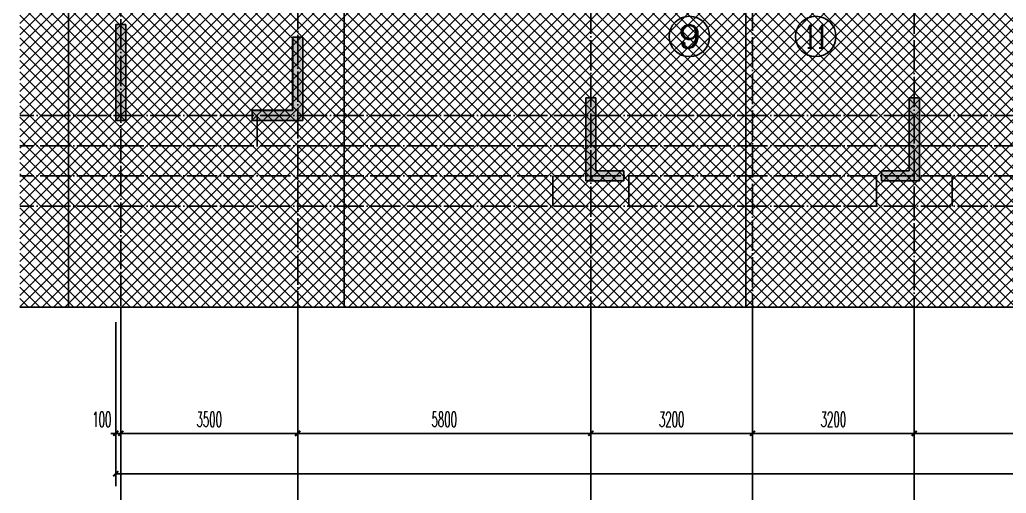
# Model space of a CAD drawing. Extents: x 27938 to 1507990, y 110129 to 923079.
# Drawn here: x 600809 to 620329, y 580436 to 589820 of the extents above; entities that cross this region are included whole.
import ezdxf
from ezdxf.enums import TextEntityAlignment as Align
from ezdxf.xclip import XClip

# ---------------------------------------------------------------- set-up
doc = ezdxf.new("R2010")
doc.units = 0
doc.header["$LTSCALE"] = 1000
doc.header["$MEASUREMENT"] = 0
doc.header["$XCLIPFRAME"] = 0
doc.linetypes.add('DOTE', pattern=[2.42, 2, -0.2, 0.02, -0.2])
for name, color, linetype in [('AXIS', 3, 'Continuous'), ('AXIS_TEXT', 7, 'Continuous'), ('COLUMN', 9, 'Continuous'), ('DOTE', 1, 'Continuous'), ('PUB_HATCH', 8, 'Continuous')]:
    doc.layers.add(name, color=color, linetype=linetype)
doc.layers.add('填充', color=251, linetype='Continuous', lineweight=5)
doc.styles.add('_TCH_AXIS', font='COMPLEX', dxfattribs={"bigfont": 'GBCBIG'})
doc.styles.add('_TCH_DIM_T3', font='SIMPLEX.shx', dxfattribs={"width": 0.494118, "bigfont": 'GBCBIG.shx'})
doc.styles.add('COMPLEX', font='COMPLEX')
doc.dimstyles.new('_TCH_ARCH&&100', dxfattribs={"dimtxt": 297.5, "dimasz": 100, "dimexe": 250, "dimexo": 300, "dimgap": 126.25, "dimtad": 1, "dimdec": 0, "dimzin": 0, "dimdsep": 46, "dimtxsty": '_TCH_DIM_T3', "dimblk": 'ARCHTICK', "dimcen": 0.09, "dimclrt": 4, "dimazin": 2, "dimtfac": 1, "dimtdec": 0, "dimtix": 1, "dimtmove": 2, "dimatfit": 3, "dimfxl": 100, "dimtolj": 1, "dimtzin": 0, "dimarcsym": 0})

# ---------------------------------------------------------------- blocks, each defined once
blk = doc.blocks.new('GFDGFSDFGD')
at = {"layer": 'PUB_HATCH'}
for points in [[(420517, 367424), (420517, 365524), (420717, 365524), (420717, 367424)], [(423217, 365524), (424217, 365524), (424217, 367174), (424017, 367174), (424017, 365724), (423217, 365724)], [(430567, 364324), (430567, 364524), (430017, 364524), (430017, 365974), (429817, 365974), (429817, 364324)], [(435667, 364324), (436417, 364324), (436417, 365974), (436217, 365974), (436217, 364524), (435667, 364524)]]:
    blk.add_hatch(color=256, dxfattribs=at).paths.add_polyline_path(points)
at = {"layer": 'COLUMN', "color": 6}
for p, q in [((420517, 367424), (420517, 365524)), ((420717, 367424), (420517, 367424)), ((420717, 365524), (420717, 367424)), ((424217, 367174), (424017, 367174)), ((424017, 367174), (424017, 365724)), ((424217, 365524), (424217, 367174)), ((430017, 365974), (429817, 365974)), ((429817, 365974), (429817, 364324)), ((430017, 364524), (430017, 365974)), ((436417, 365974), (436217, 365974)), ((436217, 365974), (436217, 364524)), ((436417, 364324), (436417, 365974)), ((424017, 365724), (423217, 365724)), ((423217, 365724), (423217, 365524)), ((420517, 365524), (420717, 365524)), ((423217, 365524), (424217, 365524)), ((430567, 364524), (430017, 364524)), ((430567, 364324), (430567, 364524)), ((436217, 364524), (435667, 364524)), ((435667, 364524), (435667, 364324)), ((429817, 364324), (430567, 364324)), ((435667, 364324), (436417, 364324))]:
    blk.add_line(p, q, dxfattribs=at)
blk = doc.blocks.new('A$C74D73064')
at = {"layer": '填充'}
h = blk.add_hatch(dxfattribs=at)
h.set_pattern_fill('ANSI37', color=196, scale=100, style=0)
h.set_pattern_definition([(45, (-58932.6, 57522.26), (-112.2532, 112.2532), []), (135, (-58932.6, 57522.26), (-112.2532, -112.2532), [])])
h.paths.add_polyline_path([(117713, 26673.6), (117713, 25173.6), (115163, 25173.6), (115163, 23323.6), (112162.9, 23323.6), (112162.9, 21073.6), (113013, 21073.6), (113013, 17373.6), (117763, 17373.5), (117763, 16673.6), (120663, 16673.6), (120663, 18773.7), (120813, 18773.5), (120813, 20673.7), (120813, 20673.8), (120813, 26673.6)], flags=16)
h.paths.add_polyline_path([(122063.1, 24973.8), (120813, 24973.8), (120813, 26673.8), (122063.1, 26673.8)])
h.paths.add_polyline_path([(104713, 29573.6), (158713, 29573.6), (158713, 10073.6), (104713, 10073.6)])
at = {"color": 3}
blk.add_lwpolyline([(104713, 29573.6), (158713, 29573.6), (158713, 10073.6), (104713, 10073.6)], close=True, dxfattribs=at)
at = {"layer": 'DOTE', "color": 5}
for p, q in [((105680, 54519.3), (105680, 3986.3)), ((111130, 54519.3), (111130, 3986.3)), ((119080, 54519.3), (119080, 3986.3))]:
    blk.add_line(p, q, dxfattribs=at)
blk.add_blockref('GFDGFSDFGD', (-313903.5, -351750.1))
blk = doc.blocks.new('HFHFTHFD')
at = {"layer": 'DOTE', "color": 0, "linetype": 'DOTE', "ltscale": 0.3}
for p, q in [((420617, 612949), (420617, 593449)), ((429917, 604549), (429917, 593449)), ((436316, 604549), (436317, 593449)), ((424117, 601749), (424117, 593449)), ((433117, 600249), (433117, 593449)), ((472617, 597249), (418617, 597249)), ((423317, 597249), (423317, 596649)), ((472617, 596649), (418617, 596649)), ((472617, 596049), (418617, 596049)), ((429167, 596049), (429167, 595449)), ((430667, 596049), (430667, 595449)), ((435567, 596049), (435567, 595449)), ((437067, 596049), (437067, 595449)), ((472617, 595449), (418617, 595449))]:
    blk.add_line(p, q, dxfattribs=at)
blk = doc.blocks.new('_ArchTick')
at = {"color": 0, "linetype": 'ByBlock', "const_width": 0.4}
blk.add_lwpolyline([(-0.5, -0.5), (0.5, 0.5)], dxfattribs=at)
blk = doc.blocks.new('*D381')
at = {"layer": 'AXIS', "color": 0, "lineweight": -2}
for p, q in [((602709, 583824), (602709, 581374)), ((602809, 583824), (602809, 581374)), ((602709, 581624), (602609, 581624)), ((602709, 581624), (602809, 581624)), ((602809, 581624), (602909, 581624))]:
    blk.add_line(p, q, dxfattribs=at)
at = {"layer": 'Defpoints', "color": 0}
for p in [(602709, 584124), (602809, 584124), (602809, 581624)]:
    blk.add_point(p, dxfattribs=at)
at = {"layer": 'AXIS', "color": 0, "lineweight": -2, "xscale": 100, "yscale": 100, "zscale": 100}
blk.add_blockref('_ArchTick', (602709, 581624), dxfattribs=at)
at = {"layer": 'AXIS', "color": 0, "lineweight": -2, "xscale": 100, "yscale": 100, "zscale": 100, "rotation": 180}
blk.add_blockref('_ArchTick', (602809, 581624), dxfattribs=at)
at = {"layer": 'AXIS', "color": 4, "insert": (602434, 581899), "char_height": 297.5, "attachment_point": 5, "style": '_TCH_DIM_T3'}
blk.add_mtext('\\A1;100', dxfattribs=at)
blk = doc.blocks.new('*D382')
at = {"layer": 'AXIS', "color": 0, "lineweight": -2}
for p, q in [((602809, 583824), (602809, 581374)), ((606309, 583824), (606309, 581374)), ((602809, 581624), (606309, 581624))]:
    blk.add_line(p, q, dxfattribs=at)
at = {"layer": 'Defpoints', "color": 0}
for p in [(602809, 584124), (606309, 584124), (606309, 581624)]:
    blk.add_point(p, dxfattribs=at)
at = {"layer": 'AXIS', "color": 0, "lineweight": -2, "xscale": 100, "yscale": 100, "zscale": 100, "rotation": 180}
blk.add_blockref('_ArchTick', (602809, 581624), dxfattribs=at)
at = {"layer": 'AXIS', "color": 0, "lineweight": -2, "xscale": 100, "yscale": 100, "zscale": 100}
blk.add_blockref('_ArchTick', (606309, 581624), dxfattribs=at)
at = {"layer": 'AXIS', "color": 4, "insert": (604559, 581899), "char_height": 297.5, "attachment_point": 5, "style": '_TCH_DIM_T3'}
blk.add_mtext('\\A1;3500', dxfattribs=at)
blk = doc.blocks.new('*D383')
at = {"layer": 'AXIS', "color": 0, "lineweight": -2}
for p, q in [((606309, 583824), (606309, 581374)), ((612109, 583824), (612109, 581374)), ((606309, 581624), (612109, 581624))]:
    blk.add_line(p, q, dxfattribs=at)
at = {"layer": 'Defpoints', "color": 0}
for p in [(606309, 584124), (612109, 584124), (612109, 581624)]:
    blk.add_point(p, dxfattribs=at)
at = {"layer": 'AXIS', "color": 0, "lineweight": -2, "xscale": 100, "yscale": 100, "zscale": 100, "rotation": 180}
blk.add_blockref('_ArchTick', (606309, 581624), dxfattribs=at)
at = {"layer": 'AXIS', "color": 0, "lineweight": -2, "xscale": 100, "yscale": 100, "zscale": 100}
blk.add_blockref('_ArchTick', (612109, 581624), dxfattribs=at)
at = {"layer": 'AXIS', "color": 4, "insert": (609209, 581899), "char_height": 297.5, "attachment_point": 5, "style": '_TCH_DIM_T3'}
blk.add_mtext('\\A1;5800', dxfattribs=at)
blk = doc.blocks.new('*D384')
at = {"layer": 'AXIS', "color": 0, "lineweight": -2}
for p, q in [((612109, 583824), (612109, 581374)), ((615309, 583824), (615309, 581374)), ((612109, 581624), (615309, 581624))]:
    blk.add_line(p, q, dxfattribs=at)
at = {"layer": 'Defpoints', "color": 0}
for p in [(612109, 584124), (615309, 584124), (615309, 581624)]:
    blk.add_point(p, dxfattribs=at)
at = {"layer": 'AXIS', "color": 0, "lineweight": -2, "xscale": 100, "yscale": 100, "zscale": 100, "rotation": 180}
blk.add_blockref('_ArchTick', (612109, 581624), dxfattribs=at)
at = {"layer": 'AXIS', "color": 0, "lineweight": -2, "xscale": 100, "yscale": 100, "zscale": 100}
blk.add_blockref('_ArchTick', (615309, 581624), dxfattribs=at)
at = {"layer": 'AXIS', "color": 4, "insert": (613709, 581899), "char_height": 297.5, "attachment_point": 5, "style": '_TCH_DIM_T3'}
blk.add_mtext('\\A1;3200', dxfattribs=at)
blk = doc.blocks.new('*D385')
at = {"layer": 'AXIS', "color": 0, "lineweight": -2}
for p, q in [((615309, 583824), (615309, 581374)), ((618509, 583824), (618509, 581374)), ((615309, 581624), (618509, 581624))]:
    blk.add_line(p, q, dxfattribs=at)
at = {"layer": 'Defpoints', "color": 0}
for p in [(615309, 584124), (618509, 584124), (618509, 581624)]:
    blk.add_point(p, dxfattribs=at)
at = {"layer": 'AXIS', "color": 0, "lineweight": -2, "xscale": 100, "yscale": 100, "zscale": 100, "rotation": 180}
blk.add_blockref('_ArchTick', (615309, 581624), dxfattribs=at)
at = {"layer": 'AXIS', "color": 0, "lineweight": -2, "xscale": 100, "yscale": 100, "zscale": 100}
blk.add_blockref('_ArchTick', (618509, 581624), dxfattribs=at)
at = {"layer": 'AXIS', "color": 4, "insert": (616909, 581899), "char_height": 297.5, "attachment_point": 5, "style": '_TCH_DIM_T3'}
blk.add_mtext('\\A1;3200', dxfattribs=at)
blk = doc.blocks.new('*D386')
at = {"layer": 'AXIS', "color": 0, "lineweight": -2}
for p, q in [((618509, 583824), (618509, 581374)), ((624309, 583824), (624309, 581374)), ((618509, 581624), (624309, 581624))]:
    blk.add_line(p, q, dxfattribs=at)
at = {"layer": 'Defpoints', "color": 0}
for p in [(618509, 584124), (624309, 584124), (624309, 581624)]:
    blk.add_point(p, dxfattribs=at)
at = {"layer": 'AXIS', "color": 0, "lineweight": -2, "xscale": 100, "yscale": 100, "zscale": 100, "rotation": 180}
blk.add_blockref('_ArchTick', (618509, 581624), dxfattribs=at)
at = {"layer": 'AXIS', "color": 0, "lineweight": -2, "xscale": 100, "yscale": 100, "zscale": 100}
blk.add_blockref('_ArchTick', (624309, 581624), dxfattribs=at)
at = {"layer": 'AXIS', "color": 4, "insert": (621409, 581899), "char_height": 297.5, "attachment_point": 5, "style": '_TCH_DIM_T3'}
blk.add_mtext('\\A1;5800', dxfattribs=at)
blk = doc.blocks.new('*D388')
at = {"layer": 'AXIS', "color": 0, "lineweight": -2}
for p, q in [((602709, 583824), (602709, 580574)), ((652909, 583824), (652909, 580574)), ((602709, 580824), (652909, 580824))]:
    blk.add_line(p, q, dxfattribs=at)
at = {"layer": 'Defpoints', "color": 0}
for p in [(602709, 584124), (652909, 584124), (652909, 580824)]:
    blk.add_point(p, dxfattribs=at)
at = {"layer": 'AXIS', "color": 0, "lineweight": -2, "xscale": 100, "yscale": 100, "zscale": 100, "rotation": 180}
blk.add_blockref('_ArchTick', (602709, 580824), dxfattribs=at)
at = {"layer": 'AXIS', "color": 0, "lineweight": -2, "xscale": 100, "yscale": 100, "zscale": 100}
blk.add_blockref('_ArchTick', (652909, 580824), dxfattribs=at)
at = {"layer": 'AXIS', "color": 4, "insert": (627809, 581099), "char_height": 297.5, "attachment_point": 5, "style": '_TCH_DIM_T3'}
blk.add_mtext('\\A1;50200', dxfattribs=at)
blk = doc.blocks.new('_AXISO')
blk.add_circle((0, 0), 0.5)
at = {"layer": 'AXIS_TEXT', "style": 'COMPLEX', "width": 1.041667}
blk.add_attdef('A', text='', height=0.56, dxfattribs=at).set_placement((-0.25, -0.28), (0.25, -0.28), align=Align.FIT)

msp = doc.modelspace()

# ---------------------------------------------------------------- linework, layer by layer
at = {"layer": 'AXIS', "color": 8}
for p, q in [((602809.4, 584123.7), (602809.4, 580123.7)), ((606309.4, 584123.7), (606309.4, 580123.7)), ((612109.4, 584123.7), (612109.4, 580123.7)), ((615309.4, 584123.7), (615309.4, 580123.7)), ((618509.4, 584123.8), (618509.4, 580123.8))]:
    msp.add_line(p, q, dxfattribs=at)

# ---------------------------------------------------------------- block references
at = {"color": 8}
ref = msp.add_blockref('A$C74D73064', (496096.4, 574050.2), dxfattribs=at)
XClip(ref).set_block_clipping_path([(104713.0339338902, 10073.5896271096), (158713.0208014316, 29573.5896259328)])
at = {"color": 169}
msp.add_blockref('HFHFTHFD', (182192.8, -9325.1), dxfattribs=at)
at = {"color": 8}
msp.add_blockref('GFDGFSDFGD', (182192.8, 222300), dxfattribs=at)
at = {"layer": 'AXIS', "color": 8}
ref = msp.add_blockref('_AXISO', (614059.4, 589487.5), dxfattribs=dict(at, xscale=800, yscale=800, zscale=800))
ref.add_attrib('A', '9', dxfattribs={"layer": 'AXIS_TEXT', "color": 8, "ltscale": 0.5, "height": 452.5, "style": '_TCH_AXIS', "width": 1.5}).set_placement((613833.1, 589261.2), (614285.7, 589261.2), align=Align.FIT)
ref = msp.add_blockref('_AXISO', (616559.4, 589487.5), dxfattribs=dict(at, xscale=800, yscale=800, zscale=800))
ref.add_attrib('A', '11', dxfattribs={"layer": 'AXIS_TEXT', "color": 8, "ltscale": 0.5, "height": 452.55, "style": '_TCH_AXIS', "width": 0.875}).set_placement((616333.1, 589261.2), (616785.7, 589261.2), align=Align.FIT)

# ---------------------------------------------------------------- dimensions: what is measured, and where the dimension line sits
dim = msp.add_linear_dim(base=(602809.4, 581623.7), p1=(602709.4, 584123.7), p2=(602809.4, 584123.7), angle=0, dimstyle='_TCH_ARCH&&100', dxfattribs=at)
dim.commit()
dim.dimension.update_dxf_attribs({"geometry": '*D381', "text_midpoint": (602434.4, 581898.7), "dimtype": 129})
for p1, p2, distance, picture, middle in [((602709.4, 584123.7), (652909.4, 584123.7), -3300, '*D388', (627809.4, 581098.7)), ((602809.4, 584123.7), (606309.4, 584123.7), -2500, '*D382', (604559.4, 581898.7)), ((606309.4, 584123.7), (612109.4, 584123.7), -2500, '*D383', (609209.4, 581898.7)), ((612109.4, 584123.7), (615309.4, 584123.7), -2500, '*D384', (613709.4, 581898.7)), ((615309.4, 584123.7), (618509.4, 584123.7), -2500, '*D385', (616909.4, 581898.7)), ((618509.4, 584123.7), (624309.4, 584123.7), -2500, '*D386', (621409.4, 581898.7))]:
    dim = msp.add_aligned_dim(p1=p1, p2=p2, distance=distance, dimstyle='_TCH_ARCH&&100', dxfattribs=at)
    dim.commit()
    dim.dimension.update_dxf_attribs({"geometry": picture, "text_midpoint": middle})

doc.saveas('drawing.dxf')
